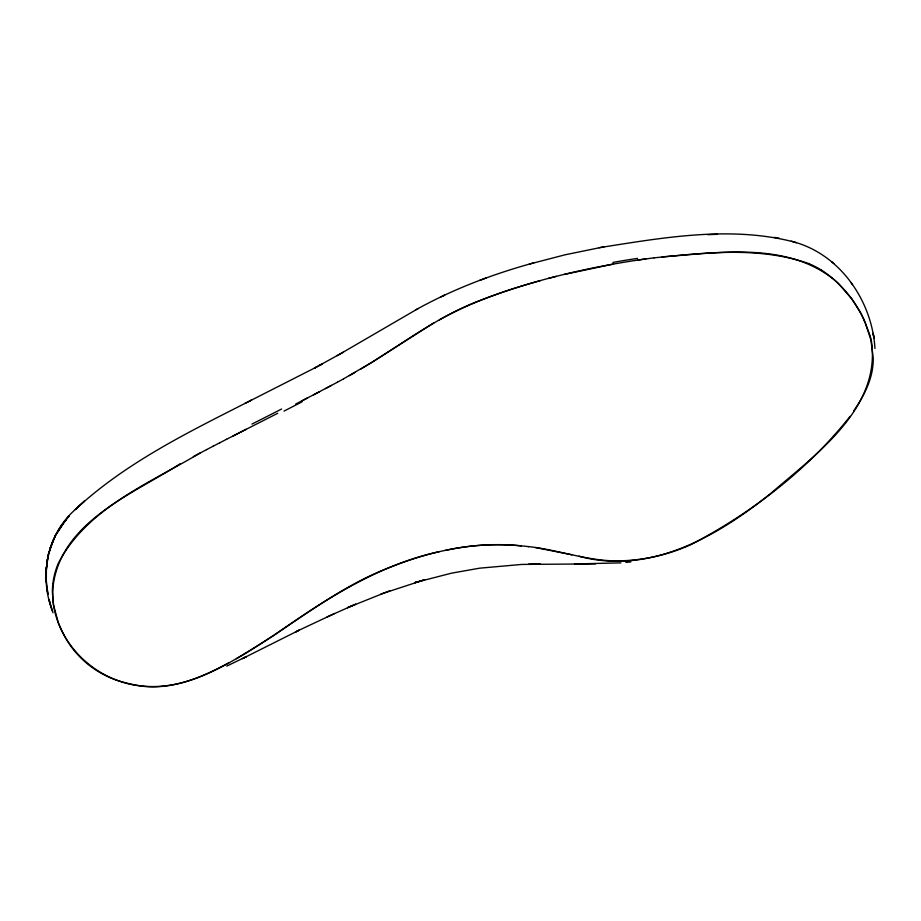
<?xml version="1.0" encoding="UTF-8"?>
<svg xmlns="http://www.w3.org/2000/svg" width="921" height="921" viewBox="0 0 921 921"><rect width="100%" height="100%" fill="white"/><g stroke="black" fill="none" stroke-linecap="round" stroke-linejoin="round"><path stroke-width="1.38" d="M244.905 403.421L251.571 400.082C190.014 431.431 126.338 462.054 75.303 509.543C46.787 534.376 39.039 576.465 52.428 611.095M46.372 567.14L46.326 582.037L46.119 572.643L47.328 559.623M46.234 569.213L48.41 554.223L53.107 540.259L48.41 554.223L46.983 561.706M63.008 523.554L55.49 535.308L49.872 548.928L55.49 535.308L66.082 519.605L61.189 526.098M58.184 530.634L62.064 524.786M853.652 410.996C861.745 399.196 868.906 386.383 871.876 372.268A77.997 71.919 -8.1 0 0 873.258 358.626L870.932 340.01L865.567 323.398M850.106 416.338C807.613 470.021 751.674 512.755 691.28 544.472C666.954 555.536 640.13 561.257 613.398 560.843C584.432 560.037 556.917 549.561 528.228 546.59M343.464 378.911L371.704 362.437L434.102 322.695M360.79 369.091C400.693 345.398 437.648 315.972 481.648 299.878C534.502 279.604 590.027 266.802 646.012 258.882M236.386 658.676C288.031 629.204 333.529 588.933 389.618 567.474C431.235 550.816 476.468 541.03 521.413 545.888M319.702 365.326L321.959 364.152L314.291 368.227L343.452 352.121M349.301 375.699L355.092 372.406M337.155 355.679L418.18 308.535M180.205 463.758C132.636 494.22 61.661 521.574 53.222 585.226A140.464 124.922 0 0 0 52.762 597.752C55.628 642.57 94.518 680.216 138.703 685.708A76.431 67.67 1.4 0 0 153.323 686.824C180.401 686.721 205.82 675.289 229.179 662.602M416.142 309.64C453.155 289.067 493.046 274.044 533.823 262.842M439.444 319.829C471.045 302.18 505.468 290.23 540.282 280.663M337.558 382.134L343.406 378.957M200.064 453.051C149.133 483.364 86.528 508.357 58.081 563.79A95.277 84.79 0.8 0 0 54.235 575.878L53.406 579.931A90.005 80.035 -0.6 0 0 52.37 592.249L53.487 604.959L58.299 622.504A125.544 111.383 0.3 0 0 64.286 635.478M337.454 382.203L313.462 394.879M193.352 456.62L206.707 449.552M325.458 388.604L331.468 385.415M316.433 367.088L250.547 400.589M206.511 449.667L213.35 446.098M319.633 391.644L295.733 404.054M301.708 400.969L307.672 397.884M213.119 446.225L219.969 442.667M219.751 442.794L226.589 439.271M226.393 439.375L277.762 413.264M242.407 658.63L246.391 656.627L226.75 666.113M233.036 435.978L246.218 429.278M243.409 658.124L299.244 630.137L334.611 613.501M440.526 297.092L444.659 295.146L442.794 296.009M327.105 616.92L355.644 604.199L347.493 607.676L390.113 590.614M486.357 277.912L479.726 280.364M380.937 594.057L424.662 579.758L414.957 582.59L451.578 573.161L479.657 568.176L521.827 564.423L595.565 563.894M414.957 582.59L417.282 581.922M529.287 264.108L565.183 254.772L604.141 246.793M548.352 278.418L556.388 276.335M439.444 551.598C378.013 564.976 324.572 599.847 273.825 635.398C232.196 661.428 185.535 694.895 133.614 684.694M564.297 274.446L613.34 264.074M445.522 550.39C472.703 544.311 500.897 543.252 528.527 546.637M599.214 247.68C662.947 237.699 729.8 225.587 793.476 241.82C840.355 254.369 872.245 301.351 874.95 348.472M637.723 260.067L654.152 257.811M653.979 257.845C705.29 252.722 759.445 246.321 809.156 263.682M625.923 562.432L630.908 561.879M662.107 256.867C718.841 252.861 785.302 241.314 833.609 279.236A75.752 69.42 -13.3 0 1 838.95 284.105L851.867 298.991L860.686 312.967M620.904 562.869L574.462 563.951M707.719 234.671L717.494 234.314M528.619 564.124L540.155 563.905M535.435 547.546L571.872 554.787M774.193 237.353L779.362 238.297M578.964 556.226C650.007 575.556 718.196 535.987 771.487 492.804C815.615 454.49 880.626 408.832 871.554 342.105A55.686 51.357 -7.9 0 0 869.781 334.887L863.368 318.39M791.335 241.187L796.412 242.73M821.152 269.876C840.735 282.666 856.346 301.455 865.406 323.006M833.885 263.556L831.79 261.783M852.455 284.624L850.923 282.459M64.24 635.49C75.683 657.214 95.876 673.907 119.385 681.01A111.706 98.213 1.7 0 0 133.614 684.66M860.882 313.359L863.184 317.998M50.333 604.395L48.997 599.398L53.015 612.787M50.816 606.202L51.403 607.964M874.017 338.111L873.143 333.275L873.707 336.441M46.833 587.368L47.938 594.39L46.2 580.023M281.584 409.028A600.964 37.013 -24.8 0 1 251.951 424.086M809.122 263.74A81.992 74.129 -8.5 0 1 821.118 269.934M612.972 262.416A680.815 578.561 -8.3 0 1 637.482 258.41M302.123 401.786A581.059 37.243 -24.7 0 1 284.002 411.1M68.396 516.888L65.126 520.779L69.363 515.783L68.396 516.888M77.306 507.667L75.303 509.543L84.628 500.943L77.306 507.667M299.244 630.137L295.676 631.887L299.233 630.194"/></g></svg>
